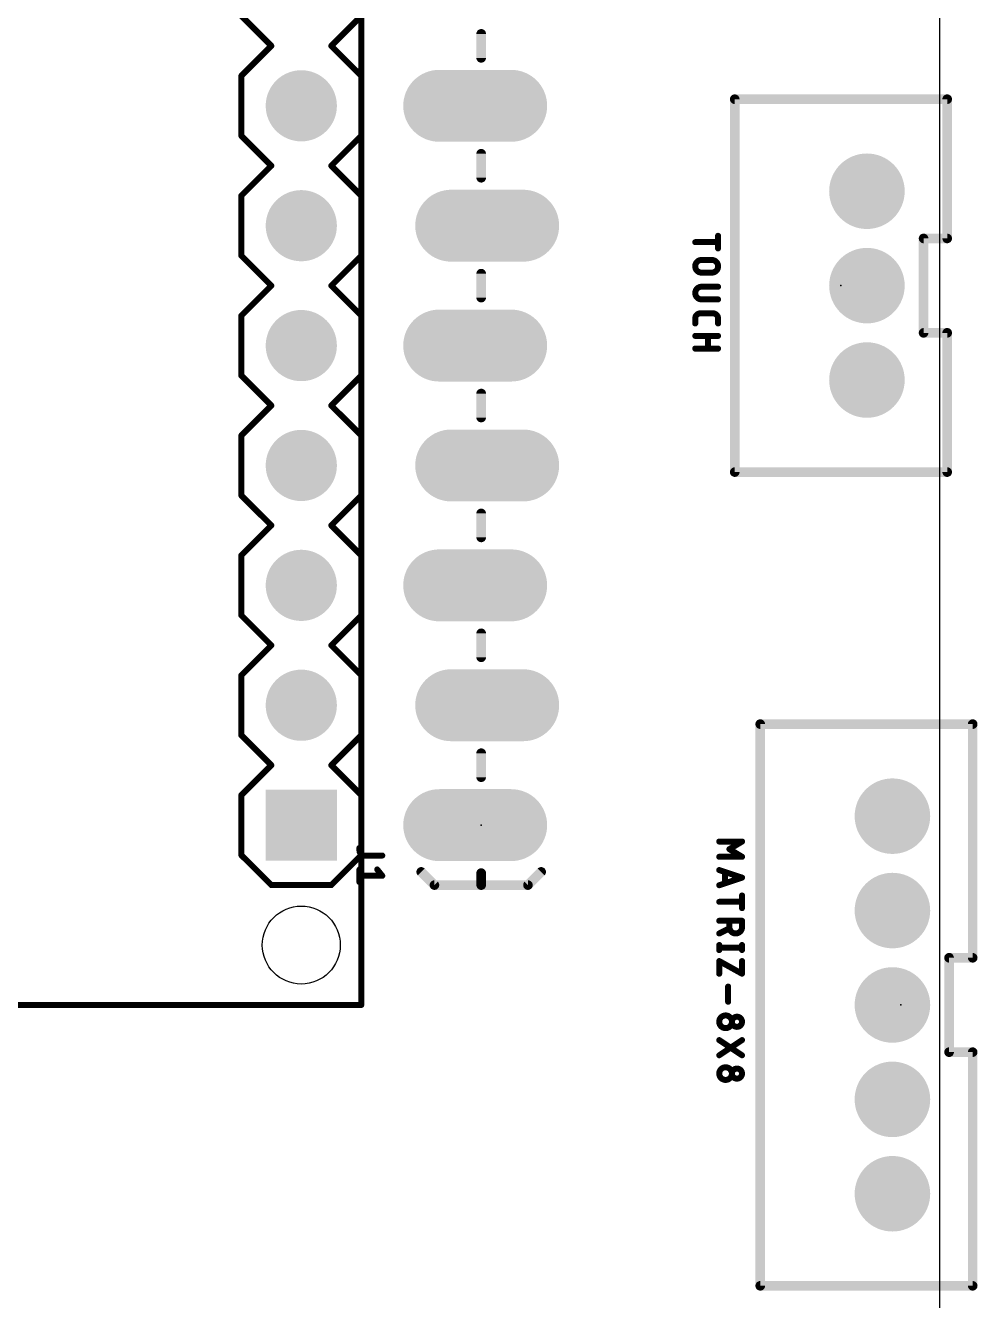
# Model space of a CAD drawing. Header units: millimetres. Extents: x -1479 to 8457, y 1606 to 10461.
# Drawn here: x 3954.2 to 3974.37, y 4584.37 to 4611.38 of the extents above; entities that cross this region are included whole.
import ezdxf

# ---------------------------------------------------------------- set-up
doc = ezdxf.new("R2010")
doc.units = ezdxf.units.MM
for name, color, linetype in [('17', 91, 'Continuous'), ('20', 91, 'Continuous'), ('21', 253, 'Continuous'), ('23', 7, 'Continuous'), ('25', 253, 'Continuous'), ('51', 253, 'Continuous')]:
    doc.layers.add(name, color=color, linetype=linetype)

# ---------------------------------------------------------------- blocks, each defined once
blk = doc.blocks.new('SQUAREP')
blk.add_solid([(-0.5, -0.5), (0.5, -0.5), (-0.5, 0.5), (0.5, 0.5)])
blk = doc.blocks.new('ROUNDP')
at = {"const_width": 0.5}
blk.add_lwpolyline([(0, -0.25, 1), (0, 0.25, 1), (0, -0.25)], format="xyb", dxfattribs=at)
blk = doc.blocks.new('RECT')
blk.add_solid([(-0.5, -0.5), (0.5, -0.5), (-0.5, 0.5), (0.5, 0.5)])
blk = doc.blocks.new('LONGP100')
at = {"const_width": 1}
blk.add_lwpolyline([(-0.5, 0), (0.5, 0)], dxfattribs=at)
at = {"const_width": 0.5}
for points in [[(-0.5, 0.25, 1), (-0.5, -0.25)], [(0.5, -0.25, 1), (0.5, 0.25)]]:
    blk.add_lwpolyline(points, format="xyb", dxfattribs=at)

msp = doc.modelspace()

# ---------------------------------------------------------------- linework, layer by layer
at = {"color": 1}
msp.add_lwpolyline([(3933.565, 4533.809), (3973.565, 4533.809), (3973.565, 4633.809), (3933.565, 4633.809), (3933.565, 4533.809)], dxfattribs=at)
at = {"layer": '20'}
msp.add_circle((3960.044, 4591.899), 0.826, dxfattribs=at)
at = {"layer": '21'}
for points, const_width in [([(3961.314, 4600.154), (3961.314, 4616.664)], 0.127), ([(3958.774, 4611.584), (3959.409, 4610.949)], 0.127), ([(3960.679, 4610.949), (3961.314, 4611.584)], 0.127), ([(3963.854, 4611.203), (3963.854, 4610.695)], 0.203), ([(3959.409, 4610.949), (3958.774, 4610.314)], 0.127), ([(3961.314, 4610.314), (3960.679, 4610.949)], 0.127), ([(3958.774, 4610.314), (3958.774, 4609.044)], 0.127), ([(3969.224, 4601.919), (3969.224, 4609.819)], 0.203), ([(3969.224, 4609.819), (3973.724, 4609.819)], 0.203), ([(3973.724, 4609.819), (3973.724, 4606.869)], 0.203), ([(3958.774, 4609.044), (3959.409, 4608.409)], 0.127), ([(3960.679, 4608.409), (3961.314, 4609.044)], 0.127), ([(3963.854, 4608.663), (3963.854, 4608.155)], 0.203), ([(3959.409, 4608.409), (3958.774, 4607.774)], 0.127), ([(3961.314, 4607.774), (3960.679, 4608.409)], 0.127), ([(3958.774, 4607.774), (3958.774, 4606.504)], 0.127), ([(3973.224, 4604.869), (3973.224, 4606.869)], 0.203), ([(3973.224, 4606.869), (3973.724, 4606.869)], 0.203), ([(3958.774, 4606.504), (3959.409, 4605.869)], 0.127), ([(3960.679, 4605.869), (3961.314, 4606.504)], 0.127), ([(3963.854, 4606.123), (3963.854, 4605.615)], 0.203), ([(3959.409, 4605.869), (3958.774, 4605.234)], 0.127), ([(3961.314, 4605.234), (3960.679, 4605.869)], 0.127), ([(3958.774, 4605.234), (3958.774, 4603.964)], 0.127), ([(3973.224, 4604.869), (3973.724, 4604.869)], 0.203), ([(3973.724, 4604.869), (3973.724, 4601.919)], 0.203), ([(3958.774, 4603.964), (3959.409, 4603.329)], 0.127), ([(3960.679, 4603.329), (3961.314, 4603.964)], 0.127), ([(3963.854, 4603.583), (3963.854, 4603.075)], 0.203), ([(3959.409, 4603.329), (3958.774, 4602.694)], 0.127), ([(3961.314, 4602.694), (3960.679, 4603.329)], 0.127), ([(3958.774, 4602.694), (3958.774, 4601.424)], 0.127), ([(3973.724, 4601.919), (3969.224, 4601.919)], 0.203), ([(3958.774, 4601.424), (3959.409, 4600.789)], 0.127), ([(3960.679, 4600.789), (3961.314, 4601.424)], 0.127), ([(3963.854, 4601.043), (3963.854, 4600.535)], 0.203), ([(3959.409, 4600.789), (3958.774, 4600.154)], 0.127), ([(3960.679, 4600.789), (3961.314, 4600.154)], 0.127), ([(3958.774, 4600.154), (3958.774, 4598.884)], 0.127), ([(3961.314, 4596.344), (3961.314, 4600.154)], 0.127), ([(3958.774, 4598.884), (3959.409, 4598.249)], 0.127), ([(3960.679, 4598.249), (3961.314, 4598.884)], 0.127), ([(3963.854, 4598.503), (3963.854, 4597.995)], 0.203), ([(3959.409, 4598.249), (3958.774, 4597.614)], 0.127), ([(3961.314, 4597.614), (3960.679, 4598.249)], 0.127), ([(3958.774, 4597.614), (3958.774, 4596.344)], 0.127), ([(3969.764, 4584.679), (3969.764, 4596.579)], 0.203), ([(3969.764, 4596.579), (3974.264, 4596.579)], 0.203), ([(3974.264, 4596.579), (3974.264, 4591.629)], 0.203), ([(3958.774, 4596.344), (3959.409, 4595.709)], 0.127), ([(3960.679, 4595.709), (3961.314, 4596.344)], 0.127), ([(3961.314, 4590.629), (3961.314, 4596.344)], 0.127), ([(3963.854, 4595.963), (3963.854, 4595.455)], 0.203), ([(3959.409, 4595.709), (3958.774, 4595.074)], 0.127), ([(3961.314, 4595.074), (3960.679, 4595.709)], 0.127), ([(3958.774, 4595.074), (3958.774, 4593.804)], 0.127), ([(3958.774, 4593.804), (3959.409, 4593.169)], 0.127), ([(3960.679, 4593.169), (3961.314, 4593.804)], 0.127), ([(3962.864, 4593.169), (3962.584, 4593.448)], 0.203), ([(3964.845, 4593.169), (3965.124, 4593.448)], 0.203), ([(3963.854, 4593.169), (3963.854, 4593.423)], 0.203), ([(3960.679, 4593.169), (3959.409, 4593.169)], 0.127), ([(3963.854, 4593.169), (3962.864, 4593.169)], 0.203), ([(3963.854, 4593.169), (3964.845, 4593.169)], 0.203), ([(3973.764, 4589.629), (3973.764, 4591.629)], 0.203), ([(3973.764, 4591.629), (3974.264, 4591.629)], 0.203), ([(3955.599, 4590.629), (3949.249, 4590.629)], 0.127), ([(3961.314, 4590.629), (3955.599, 4590.629)], 0.127), ([(3973.764, 4589.629), (3974.264, 4589.629)], 0.203), ([(3974.264, 4589.629), (3974.264, 4584.679)], 0.203), ([(3974.264, 4584.679), (3969.764, 4584.679)], 0.203)]:
    msp.add_lwpolyline(points, dxfattribs=dict(at, const_width=const_width))
for points, const_width in [([(3963.905, 4611.203, 1), (3963.803, 4611.203)], 0.102), ([(3959.432, 4610.926, 1), (3959.387, 4610.971)], 0.0635), ([(3959.387, 4610.926, 1), (3959.432, 4610.971)], 0.0635), ([(3960.702, 4610.971, 1), (3960.657, 4610.926)], 0.0635), ([(3960.657, 4610.971, 1), (3960.702, 4610.926)], 0.0635), ([(3963.803, 4610.695, 1), (3963.905, 4610.695)], 0.102), ([(3958.806, 4610.314, 1), (3958.742, 4610.314)], 0.0635), ([(3958.752, 4610.336, 1), (3958.797, 4610.291)], 0.0635), ([(3961.292, 4610.291, 1), (3961.337, 4610.336)], 0.0635), ([(3969.275, 4609.819, 1), (3969.173, 4609.819)], 0.102), ([(3969.224, 4609.869, 1), (3969.224, 4609.768)], 0.102), ([(3973.775, 4609.819, 1), (3973.673, 4609.819)], 0.102), ([(3973.724, 4609.768, 1), (3973.724, 4609.869)], 0.102), ([(3958.797, 4609.066, 1), (3958.752, 4609.021)], 0.0635), ([(3958.742, 4609.044, 1), (3958.806, 4609.044)], 0.0635), ([(3961.337, 4609.021, 1), (3961.292, 4609.066)], 0.0635), ([(3963.905, 4608.663, 1), (3963.803, 4608.663)], 0.102), ([(3959.432, 4608.386, 1), (3959.387, 4608.431)], 0.0635), ([(3959.387, 4608.386, 1), (3959.432, 4608.431)], 0.0635), ([(3960.702, 4608.431, 1), (3960.657, 4608.386)], 0.0635), ([(3960.657, 4608.431, 1), (3960.702, 4608.386)], 0.0635), ([(3963.803, 4608.155, 1), (3963.905, 4608.155)], 0.102), ([(3958.806, 4607.774, 1), (3958.742, 4607.774)], 0.0635), ([(3958.752, 4607.796, 1), (3958.797, 4607.751)], 0.0635), ([(3961.292, 4607.751, 1), (3961.337, 4607.796)], 0.0635), ([(3973.275, 4606.869, 1), (3973.173, 4606.869)], 0.102), ([(3973.224, 4606.919, 1), (3973.224, 4606.818)], 0.102), ([(3973.673, 4606.869, 1), (3973.775, 4606.869)], 0.102), ([(3973.724, 4606.818, 1), (3973.724, 4606.919)], 0.102), ([(3958.797, 4606.526, 1), (3958.752, 4606.481)], 0.0635), ([(3958.742, 4606.504, 1), (3958.806, 4606.504)], 0.0635), ([(3961.337, 4606.481, 1), (3961.292, 4606.526)], 0.0635), ([(3963.905, 4606.123, 1), (3963.803, 4606.123)], 0.102), ([(3959.432, 4605.846, 1), (3959.387, 4605.891)], 0.0635), ([(3959.387, 4605.846, 1), (3959.432, 4605.891)], 0.0635), ([(3960.702, 4605.891, 1), (3960.657, 4605.846)], 0.0635), ([(3960.657, 4605.891, 1), (3960.702, 4605.846)], 0.0635), ([(3963.803, 4605.615, 1), (3963.905, 4605.615)], 0.102), ([(3958.806, 4605.234, 1), (3958.742, 4605.234)], 0.0635), ([(3958.752, 4605.256, 1), (3958.797, 4605.211)], 0.0635), ([(3961.292, 4605.211, 1), (3961.337, 4605.256)], 0.0635), ([(3973.224, 4604.919, 1), (3973.224, 4604.818)], 0.102), ([(3973.173, 4604.869, 1), (3973.275, 4604.869)], 0.102), ([(3973.775, 4604.869, 1), (3973.673, 4604.869)], 0.102), ([(3973.724, 4604.818, 1), (3973.724, 4604.919)], 0.102), ([(3958.797, 4603.986, 1), (3958.752, 4603.941)], 0.0635), ([(3958.742, 4603.964, 1), (3958.806, 4603.964)], 0.0635), ([(3961.337, 4603.941, 1), (3961.292, 4603.986)], 0.0635), ([(3963.905, 4603.583, 1), (3963.803, 4603.583)], 0.102), ([(3959.432, 4603.306, 1), (3959.387, 4603.351)], 0.0635), ([(3959.387, 4603.306, 1), (3959.432, 4603.351)], 0.0635), ([(3960.702, 4603.351, 1), (3960.657, 4603.306)], 0.0635), ([(3960.657, 4603.351, 1), (3960.702, 4603.306)], 0.0635), ([(3963.803, 4603.075, 1), (3963.905, 4603.075)], 0.102), ([(3958.806, 4602.694, 1), (3958.742, 4602.694)], 0.0635), ([(3958.752, 4602.716, 1), (3958.797, 4602.671)], 0.0635), ([(3961.292, 4602.671, 1), (3961.337, 4602.716)], 0.0635), ([(3969.224, 4601.969, 1), (3969.224, 4601.868)], 0.102), ([(3969.173, 4601.919, 1), (3969.275, 4601.919)], 0.102), ([(3973.673, 4601.919, 1), (3973.775, 4601.919)], 0.102), ([(3973.724, 4601.868, 1), (3973.724, 4601.969)], 0.102), ([(3958.797, 4601.446, 1), (3958.752, 4601.401)], 0.0635), ([(3958.742, 4601.424, 1), (3958.806, 4601.424)], 0.0635), ([(3961.337, 4601.401, 1), (3961.292, 4601.446)], 0.0635), ([(3963.905, 4601.043, 1), (3963.803, 4601.043)], 0.102), ([(3959.432, 4600.766, 1), (3959.387, 4600.811)], 0.0635), ([(3959.387, 4600.766, 1), (3959.432, 4600.811)], 0.0635), ([(3960.702, 4600.811, 1), (3960.657, 4600.766)], 0.0635), ([(3960.657, 4600.811, 1), (3960.702, 4600.766)], 0.0635), ([(3963.803, 4600.535, 1), (3963.905, 4600.535)], 0.102), ([(3958.806, 4600.154, 1), (3958.742, 4600.154)], 0.0635), ([(3958.752, 4600.176, 1), (3958.797, 4600.131)], 0.0635), ([(3961.346, 4600.154, 1), (3961.282, 4600.154)], 0.0635), ([(3961.282, 4600.154, 1), (3961.346, 4600.154)], 0.0635), ([(3961.292, 4600.131, 1), (3961.337, 4600.176)], 0.0635), ([(3958.797, 4598.906, 1), (3958.752, 4598.861)], 0.0635), ([(3961.337, 4598.861, 1), (3961.292, 4598.906)], 0.0635), ([(3958.742, 4598.884, 1), (3958.806, 4598.884)], 0.0635), ([(3963.905, 4598.503, 1), (3963.803, 4598.503)], 0.102), ([(3959.432, 4598.226, 1), (3959.387, 4598.271)], 0.0635), ([(3959.387, 4598.226, 1), (3959.432, 4598.271)], 0.0635), ([(3960.702, 4598.271, 1), (3960.657, 4598.226)], 0.0635), ([(3960.657, 4598.271, 1), (3960.702, 4598.226)], 0.0635), ([(3963.803, 4597.995, 1), (3963.905, 4597.995)], 0.102), ([(3958.806, 4597.614, 1), (3958.742, 4597.614)], 0.0635), ([(3958.752, 4597.636, 1), (3958.797, 4597.591)], 0.0635), ([(3961.292, 4597.591, 1), (3961.337, 4597.636)], 0.0635), ([(3969.815, 4596.579, 1), (3969.713, 4596.579)], 0.102), ([(3969.764, 4596.629, 1), (3969.764, 4596.528)], 0.102), ([(3974.315, 4596.579, 1), (3974.213, 4596.579)], 0.102), ([(3974.264, 4596.528, 1), (3974.264, 4596.629)], 0.102), ([(3958.797, 4596.366, 1), (3958.752, 4596.321)], 0.0635), ([(3958.742, 4596.344, 1), (3958.806, 4596.344)], 0.0635), ([(3961.346, 4596.344, 1), (3961.282, 4596.344)], 0.0635), ([(3961.282, 4596.344, 1), (3961.346, 4596.344)], 0.0635), ([(3961.337, 4596.321, 1), (3961.292, 4596.366)], 0.0635), ([(3963.905, 4595.963, 1), (3963.803, 4595.963)], 0.102), ([(3959.432, 4595.686, 1), (3959.387, 4595.731)], 0.0635), ([(3959.387, 4595.686, 1), (3959.432, 4595.731)], 0.0635), ([(3960.702, 4595.731, 1), (3960.657, 4595.686)], 0.0635), ([(3960.657, 4595.731, 1), (3960.702, 4595.686)], 0.0635), ([(3963.803, 4595.455, 1), (3963.905, 4595.455)], 0.102), ([(3958.806, 4595.074, 1), (3958.742, 4595.074)], 0.0635), ([(3958.752, 4595.096, 1), (3958.797, 4595.051)], 0.0635), ([(3961.292, 4595.051, 1), (3961.337, 4595.096)], 0.0635), ([(3958.797, 4593.826, 1), (3958.752, 4593.781)], 0.0635), ([(3958.742, 4593.804, 1), (3958.806, 4593.804)], 0.0635), ([(3961.337, 4593.781, 1), (3961.292, 4593.826)], 0.0635), ([(3962.62, 4593.484, 1), (3962.548, 4593.412)], 0.102), ([(3965.16, 4593.412, 1), (3965.088, 4593.484)], 0.102), ([(3963.905, 4593.423, 1), (3963.803, 4593.423)], 0.102), ([(3959.409, 4593.2, 1), (3959.409, 4593.137)], 0.0635), ([(3959.387, 4593.146, 1), (3959.432, 4593.191)], 0.0635), ([(3960.657, 4593.191, 1), (3960.702, 4593.146)], 0.0635), ([(3960.679, 4593.137, 1), (3960.679, 4593.2)], 0.0635), ([(3962.864, 4593.219, 1), (3962.864, 4593.118)], 0.102), ([(3962.828, 4593.133, 1), (3962.899, 4593.205)], 0.102), ([(3963.854, 4593.219, 1), (3963.854, 4593.118)], 0.102), ([(3963.803, 4593.169, 1), (3963.905, 4593.169)], 0.102), ([(3963.854, 4593.118, 1), (3963.854, 4593.219)], 0.102), ([(3964.809, 4593.205, 1), (3964.881, 4593.133)], 0.102), ([(3964.845, 4593.118, 1), (3964.845, 4593.219)], 0.102), ([(3973.815, 4591.629, 1), (3973.713, 4591.629)], 0.102), ([(3973.764, 4591.679, 1), (3973.764, 4591.578)], 0.102), ([(3974.213, 4591.629, 1), (3974.315, 4591.629)], 0.102), ([(3974.264, 4591.578, 1), (3974.264, 4591.679)], 0.102), ([(3955.599, 4590.66, 1), (3955.599, 4590.597)], 0.0635), ([(3955.599, 4590.597, 1), (3955.599, 4590.66)], 0.0635), ([(3961.282, 4590.629, 1), (3961.346, 4590.629)], 0.0635), ([(3961.314, 4590.597, 1), (3961.314, 4590.66)], 0.0635), ([(3973.764, 4589.679, 1), (3973.764, 4589.578)], 0.102), ([(3973.713, 4589.629, 1), (3973.815, 4589.629)], 0.102), ([(3974.315, 4589.629, 1), (3974.213, 4589.629)], 0.102), ([(3974.264, 4589.578, 1), (3974.264, 4589.679)], 0.102), ([(3969.764, 4584.729, 1), (3969.764, 4584.628)], 0.102), ([(3969.713, 4584.679, 1), (3969.815, 4584.679)], 0.102), ([(3974.213, 4584.679, 1), (3974.315, 4584.679)], 0.102), ([(3974.264, 4584.628, 1), (3974.264, 4584.729)], 0.102)]:
    msp.add_lwpolyline(points, format="xyb", dxfattribs=dict(at, const_width=const_width))
at = {"layer": '23'}
for p in [(3971.474, 4605.869), (3963.854, 4594.439), (3972.744, 4590.629)]:
    msp.add_point(p, dxfattribs=at)
at = {"layer": '25', "const_width": 0.127}
for points in [[(3968.388, 4606.791), (3968.871, 4606.791)], [(3968.871, 4606.925), (3968.871, 4606.657)], [(3968.522, 4606.413), (3968.737, 4606.413)], [(3968.737, 4606.144), (3968.522, 4606.144)], [(3968.871, 4605.846), (3968.522, 4605.846)], [(3968.522, 4605.578), (3968.871, 4605.578)], [(3968.388, 4605.067), (3968.388, 4605.174)], [(3968.495, 4605.282), (3968.763, 4605.282)], [(3968.871, 4605.174), (3968.871, 4605.067)], [(3968.388, 4604.803), (3968.871, 4604.803)], [(3968.656, 4604.803), (3968.656, 4604.535)], [(3968.871, 4604.535), (3968.388, 4604.535)], [(3968.896, 4594.091), (3969.379, 4594.091)], [(3969.379, 4594.091), (3969.111, 4593.93)], [(3961.276, 4593.902), (3961.276, 4593.956)], [(3961.759, 4593.795), (3961.383, 4593.795)], [(3969.379, 4593.769), (3968.896, 4593.769)], [(3969.111, 4593.93), (3969.379, 4593.769)], [(3961.276, 4593.5), (3961.276, 4593.232)], [(3961.651, 4593.5), (3961.759, 4593.366)], [(3968.896, 4593.487), (3969.379, 4593.327)], [(3961.759, 4593.366), (3961.276, 4593.366)], [(3969.379, 4593.327), (3968.896, 4593.166)], [(3969.017, 4593.206), (3969.017, 4593.447)], [(3969.379, 4592.949), (3969.379, 4592.68)], [(3968.896, 4592.814), (3969.379, 4592.814)], [(3968.896, 4592.412), (3969.379, 4592.412)], [(3969.111, 4592.278), (3969.111, 4592.412)], [(3969.379, 4592.412), (3969.379, 4592.278)], [(3968.896, 4592.144), (3969.111, 4592.251)], [(3968.896, 4591.899), (3968.896, 4591.792)], [(3969.379, 4591.899), (3969.379, 4591.792)], [(3969.379, 4591.845), (3968.896, 4591.845)], [(3969.379, 4591.291), (3968.896, 4591.559)], [(3968.896, 4591.559), (3968.896, 4591.291)], [(3969.379, 4591.559), (3969.379, 4591.291)], [(3969.084, 4591.019), (3969.084, 4590.697)], [(3968.896, 4589.885), (3969.379, 4589.563)], [(3969.379, 4589.885), (3968.896, 4589.563)]]:
    msp.add_lwpolyline(points, dxfattribs=at)
at = {"layer": '25'}
for points, const_width in [([(3968.388, 4606.822, 1), (3968.388, 4606.759)], 0.0635), ([(3968.902, 4606.925, 1), (3968.839, 4606.925)], 0.0635), ([(3968.871, 4606.759, 1), (3968.871, 4606.822)], 0.0635), ([(3968.839, 4606.657, 1), (3968.902, 4606.657)], 0.0635), ([(3968.522, 4606.413, 1), (3968.522, 4606.144)], 0.127), ([(3968.522, 4606.444, 1), (3968.522, 4606.381)], 0.0635), ([(3968.522, 4606.381, 1), (3968.522, 4606.444)], 0.0635), ([(3968.737, 4606.144, 1), (3968.737, 4606.413)], 0.127), ([(3968.737, 4606.444, 1), (3968.737, 4606.381)], 0.0635), ([(3968.737, 4606.381, 1), (3968.737, 4606.444)], 0.0635), ([(3968.522, 4606.176, 1), (3968.522, 4606.113)], 0.0635), ([(3968.522, 4606.113, 1), (3968.522, 4606.176)], 0.0635), ([(3968.737, 4606.176, 1), (3968.737, 4606.113)], 0.0635), ([(3968.737, 4606.113, 1), (3968.737, 4606.176)], 0.0635), ([(3968.522, 4605.846, 1), (3968.522, 4605.578)], 0.127), ([(3968.522, 4605.877, 1), (3968.522, 4605.814)], 0.0635), ([(3968.522, 4605.814, 1), (3968.522, 4605.877)], 0.0635), ([(3968.871, 4605.814, 1), (3968.871, 4605.877)], 0.0635), ([(3968.522, 4605.609, 1), (3968.522, 4605.546)], 0.0635), ([(3968.522, 4605.546, 1), (3968.522, 4605.609)], 0.0635), ([(3968.871, 4605.546, 1), (3968.871, 4605.609)], 0.0635), ([(3968.495, 4605.282, 0.4142), (3968.388, 4605.174)], 0.127), ([(3968.42, 4605.174, 1), (3968.356, 4605.174)], 0.0635), ([(3968.356, 4605.174, 1), (3968.42, 4605.174)], 0.0635), ([(3968.495, 4605.313, 1), (3968.495, 4605.25)], 0.0635), ([(3968.495, 4605.25, 1), (3968.495, 4605.313)], 0.0635), ([(3968.871, 4605.174, 0.4142), (3968.763, 4605.282)], 0.127), ([(3968.763, 4605.313, 1), (3968.763, 4605.25)], 0.0635), ([(3968.763, 4605.25, 1), (3968.763, 4605.313)], 0.0635), ([(3968.902, 4605.174, 1), (3968.839, 4605.174)], 0.0635), ([(3968.839, 4605.174, 1), (3968.902, 4605.174)], 0.0635), ([(3968.356, 4605.067, 1), (3968.42, 4605.067)], 0.0635), ([(3968.839, 4605.067, 1), (3968.902, 4605.067)], 0.0635), ([(3968.388, 4604.835, 1), (3968.388, 4604.772)], 0.0635), ([(3968.688, 4604.803, 1), (3968.624, 4604.803)], 0.0635), ([(3968.871, 4604.772, 1), (3968.871, 4604.835)], 0.0635), ([(3968.388, 4604.567, 1), (3968.388, 4604.503)], 0.0635), ([(3968.624, 4604.535, 1), (3968.688, 4604.535)], 0.0635), ([(3968.871, 4604.503, 1), (3968.871, 4604.567)], 0.0635), ([(3968.896, 4594.123, 1), (3968.896, 4594.059)], 0.0635), ([(3969.395, 4594.064, 1), (3969.362, 4594.118)], 0.0635), ([(3969.379, 4594.059, 1), (3969.379, 4594.123)], 0.0635), ([(3961.308, 4593.956, 1), (3961.244, 4593.956)], 0.0635), ([(3961.276, 4593.902, 0.4142), (3961.383, 4593.795)], 0.127), ([(3961.308, 4593.902, 1), (3961.244, 4593.902)], 0.0635), ([(3961.244, 4593.902, 1), (3961.308, 4593.902)], 0.0635), ([(3961.383, 4593.827, 1), (3961.383, 4593.763)], 0.0635), ([(3961.383, 4593.763, 1), (3961.383, 4593.827)], 0.0635), ([(3961.759, 4593.763, 1), (3961.759, 4593.827)], 0.0635), ([(3968.896, 4593.801, 1), (3968.896, 4593.737)], 0.0635), ([(3969.127, 4593.957, 1), (3969.094, 4593.903)], 0.0635), ([(3969.094, 4593.957, 1), (3969.127, 4593.903)], 0.0635), ([(3969.362, 4593.742, 1), (3969.395, 4593.796)], 0.0635), ([(3969.379, 4593.737, 1), (3969.379, 4593.801)], 0.0635), ([(3961.308, 4593.5, 1), (3961.244, 4593.5)], 0.0635), ([(3961.676, 4593.52, 1), (3961.627, 4593.48)], 0.0635), ([(3968.906, 4593.518, 1), (3968.886, 4593.457)], 0.0635), ([(3961.276, 4593.398, 1), (3961.276, 4593.334)], 0.0635), ([(3961.734, 4593.346, 1), (3961.783, 4593.386)], 0.0635), ([(3961.759, 4593.334, 1), (3961.759, 4593.398)], 0.0635), ([(3969.048, 4593.447, 1), (3968.985, 4593.447)], 0.0635), ([(3969.389, 4593.296, 1), (3969.369, 4593.357)], 0.0635), ([(3969.369, 4593.296, 1), (3969.389, 4593.357)], 0.0635), ([(3961.244, 4593.232, 1), (3961.308, 4593.232)], 0.0635), ([(3968.886, 4593.196, 1), (3968.906, 4593.136)], 0.0635), ([(3968.985, 4593.206, 1), (3969.048, 4593.206)], 0.0635), ([(3969.41, 4592.949, 1), (3969.347, 4592.949)], 0.0635), ([(3968.896, 4592.846, 1), (3968.896, 4592.783)], 0.0635), ([(3969.379, 4592.783, 1), (3969.379, 4592.846)], 0.0635), ([(3968.896, 4592.444, 1), (3968.896, 4592.38)], 0.0635), ([(3969.142, 4592.412, 1), (3969.079, 4592.412)], 0.0635), ([(3969.347, 4592.68, 1), (3969.41, 4592.68)], 0.0635), ([(3969.41, 4592.412, 1), (3969.347, 4592.412)], 0.0635), ([(3969.379, 4592.38, 1), (3969.379, 4592.444)], 0.0635), ([(3968.882, 4592.172, 1), (3968.91, 4592.115)], 0.0635), ([(3969.111, 4592.278, 1), (3969.379, 4592.278)], 0.127), ([(3969.142, 4592.278, 1), (3969.079, 4592.278)], 0.0635), ([(3969.079, 4592.278, 1), (3969.142, 4592.278)], 0.0635), ([(3969.125, 4592.223, 1), (3969.096, 4592.279)], 0.0635), ([(3969.41, 4592.278, 1), (3969.347, 4592.278)], 0.0635), ([(3969.347, 4592.278, 1), (3969.41, 4592.278)], 0.0635), ([(3968.928, 4591.899, 1), (3968.864, 4591.899)], 0.0635), ([(3969.41, 4591.899, 1), (3969.347, 4591.899)], 0.0635), ([(3968.864, 4591.792, 1), (3968.928, 4591.792)], 0.0635), ([(3968.896, 4591.877, 1), (3968.896, 4591.813)], 0.0635), ([(3969.347, 4591.792, 1), (3969.41, 4591.792)], 0.0635), ([(3969.379, 4591.813, 1), (3969.379, 4591.877)], 0.0635), ([(3968.928, 4591.559, 1), (3968.864, 4591.559)], 0.0635), ([(3968.911, 4591.586, 1), (3968.881, 4591.531)], 0.0635), ([(3969.41, 4591.559, 1), (3969.347, 4591.559)], 0.0635), ([(3968.864, 4591.291, 1), (3968.928, 4591.291)], 0.0635), ([(3969.347, 4591.291, 1), (3969.41, 4591.291)], 0.0635), ([(3969.363, 4591.263, 1), (3969.394, 4591.318)], 0.0635), ([(3969.115, 4591.019, 1), (3969.052, 4591.019)], 0.0635), ([(3969.052, 4590.697, 1), (3969.115, 4590.697)], 0.0635), ([(3969.03, 4590.407, 1), (3969.03, 4590.138)], 0.127), ([(3969.03, 4590.138, 1), (3969.03, 4590.407)], 0.127), ([(3969.03, 4590.438, 1), (3969.03, 4590.375)], 0.0635), ([(3969.03, 4590.375, 1), (3969.03, 4590.438)], 0.0635), ([(3969.271, 4590.38, 1), (3969.271, 4590.165)], 0.127), ([(3969.271, 4590.165, 1), (3969.271, 4590.38)], 0.127), ([(3969.271, 4590.411, 1), (3969.271, 4590.348)], 0.0635), ([(3969.271, 4590.348, 1), (3969.271, 4590.411)], 0.0635), ([(3969.03, 4590.17, 1), (3969.03, 4590.107)], 0.0635), ([(3969.03, 4590.107, 1), (3969.03, 4590.17)], 0.0635), ([(3969.271, 4590.197, 1), (3969.271, 4590.133)], 0.0635), ([(3969.271, 4590.133, 1), (3969.271, 4590.197)], 0.0635), ([(3968.914, 4589.911, 1), (3968.878, 4589.858)], 0.0635), ([(3969.396, 4589.858, 1), (3969.361, 4589.911)], 0.0635), ([(3968.878, 4589.589, 1), (3968.914, 4589.537)], 0.0635), ([(3969.361, 4589.537, 1), (3969.396, 4589.589)], 0.0635), ([(3969.03, 4589.309, 1), (3969.03, 4589.041)], 0.127), ([(3969.03, 4589.041, 1), (3969.03, 4589.309)], 0.127), ([(3969.03, 4589.341, 1), (3969.03, 4589.278)], 0.0635), ([(3969.03, 4589.278, 1), (3969.03, 4589.341)], 0.0635), ([(3969.271, 4589.282, 1), (3969.271, 4589.068)], 0.127), ([(3969.271, 4589.068, 1), (3969.271, 4589.282)], 0.127), ([(3969.271, 4589.314, 1), (3969.271, 4589.251)], 0.0635), ([(3969.271, 4589.251, 1), (3969.271, 4589.314)], 0.0635), ([(3969.03, 4589.073, 1), (3969.03, 4589.009)], 0.0635), ([(3969.03, 4589.009, 1), (3969.03, 4589.073)], 0.0635), ([(3969.271, 4589.1, 1), (3969.271, 4589.036)], 0.0635), ([(3969.271, 4589.036, 1), (3969.271, 4589.1)], 0.0635)]:
    msp.add_lwpolyline(points, format="xyb", dxfattribs=dict(at, const_width=const_width))

# ---------------------------------------------------------------- block references
at = {"layer": '17'}
for name, p, xscale, yscale, rotation in [('ROUNDP', (3960.044, 4609.679), 1.508, 1.508, 270), ('ROUNDP', (3960.044, 4609.679), 1.508, 1.508, 270), ('LONGP100', (3963.727, 4609.679), 1.524, 1.524, 180), ('LONGP100', (3963.727, 4609.679), 1.524, 1.524, 180), ('ROUNDP', (3972.024, 4607.869), 1.6, 1.6, 89.99999999999999), ('ROUNDP', (3972.024, 4607.869), 1.6, 1.6, 89.99999999999999), ('ROUNDP', (3960.044, 4607.139), 1.508, 1.508, 270), ('ROUNDP', (3960.044, 4607.139), 1.508, 1.508, 270), ('LONGP100', (3963.981, 4607.139), 1.524, 1.524, 180), ('LONGP100', (3963.981, 4607.139), 1.524, 1.524, 180), ('ROUNDP', (3972.024, 4605.869), 1.6, 1.6, 89.99999999999999), ('ROUNDP', (3972.024, 4605.869), 1.6, 1.6, 89.99999999999999), ('ROUNDP', (3960.044, 4604.599), 1.508, 1.508, 270), ('ROUNDP', (3960.044, 4604.599), 1.508, 1.508, 270), ('LONGP100', (3963.727, 4604.599), 1.524, 1.524, 180), ('LONGP100', (3963.727, 4604.599), 1.524, 1.524, 180), ('ROUNDP', (3972.024, 4603.869), 1.6, 1.6, 89.99999999999999), ('ROUNDP', (3972.024, 4603.869), 1.6, 1.6, 89.99999999999999), ('ROUNDP', (3960.044, 4602.059), 1.508, 1.508, 270), ('ROUNDP', (3960.044, 4602.059), 1.508, 1.508, 270), ('LONGP100', (3963.981, 4602.059), 1.524, 1.524, 180), ('LONGP100', (3963.981, 4602.059), 1.524, 1.524, 180), ('ROUNDP', (3960.044, 4599.519), 1.508, 1.508, 270), ('ROUNDP', (3960.044, 4599.519), 1.508, 1.508, 270), ('LONGP100', (3963.727, 4599.519), 1.524, 1.524, 180), ('LONGP100', (3963.727, 4599.519), 1.524, 1.524, 180), ('ROUNDP', (3960.044, 4596.979), 1.508, 1.508, 270), ('ROUNDP', (3960.044, 4596.979), 1.508, 1.508, 270), ('LONGP100', (3963.981, 4596.979), 1.524, 1.524, 180), ('LONGP100', (3963.981, 4596.979), 1.524, 1.524, 180), ('SQUAREP', (3960.044, 4594.439), 1.508, 1.508, 270), ('SQUAREP', (3960.044, 4594.439), 1.508, 1.508, 270), ('LONGP100', (3963.727, 4594.439), 1.524, 1.524, 180), ('LONGP100', (3963.727, 4594.439), 1.524, 1.524, 180), ('ROUNDP', (3972.564, 4594.629), 1.6, 1.6, 89.99999999999999), ('ROUNDP', (3972.564, 4594.629), 1.6, 1.6, 89.99999999999999), ('ROUNDP', (3972.564, 4592.629), 1.6, 1.6, 89.99999999999999), ('ROUNDP', (3972.564, 4592.629), 1.6, 1.6, 89.99999999999999), ('ROUNDP', (3972.564, 4590.629), 1.6, 1.6, 89.99999999999999), ('ROUNDP', (3972.564, 4590.629), 1.6, 1.6, 89.99999999999999), ('ROUNDP', (3972.564, 4588.629), 1.6, 1.6, 89.99999999999999), ('ROUNDP', (3972.564, 4588.629), 1.6, 1.6, 89.99999999999999), ('ROUNDP', (3972.564, 4586.629), 1.6, 1.6, 89.99999999999999), ('ROUNDP', (3972.564, 4586.629), 1.6, 1.6, 89.99999999999999)]:
    msp.add_blockref(name, p, dxfattribs=dict(at, xscale=xscale, yscale=yscale, rotation=rotation))
at = {"layer": '51', "xscale": 0.5842, "yscale": 0.5842}
for p, rotation in [((3963.854, 4609.679), 89.99999999999999), ((3963.854, 4607.139), 89.99999999999999), ((3963.854, 4604.599), 89.99999999999999), ((3963.854, 4602.059), 180), ((3963.854, 4599.519), 89.99999999999999), ((3963.854, 4596.979), 89.99999999999999), ((3963.854, 4594.439), 89.99999999999999)]:
    msp.add_blockref('RECT', p, dxfattribs=dict(at, rotation=rotation))

doc.saveas('drawing.dxf')
